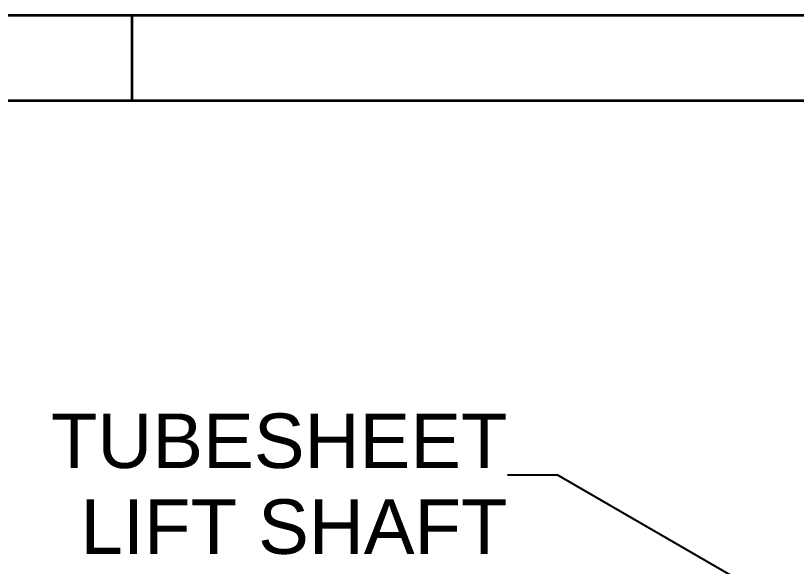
# Model space of a CAD drawing. Header units: inches. Extents: x 14 to 368, y 5 to 236.
# Drawn here: x 187.28 to 206.2, y 223.17 to 236.5 of the extents above; entities that cross this region are included whole.
import ezdxf

# ---------------------------------------------------------------- set-up
doc = ezdxf.new("R2010")
doc.units = ezdxf.units.IN
doc.header["$LTSCALE"] = 11
doc.header["$MEASUREMENT"] = 0
doc.layers.get('0').update_dxf_attribs({"lineweight": 25})
for name, color, linetype, lineweight in [('Border', 7, 'Continuous', 35), ('Sketch Geometry (ANSI)', 7, 'Continuous', 25), ('Symbol (ANSI)', 7, 'Continuous', 25)]:
    doc.layers.add(name, color=color, linetype=linetype, lineweight=lineweight)
doc.styles.add('Note Text (ANSI)', font='arial.ttf')

# ---------------------------------------------------------------- blocks, each defined once
blk = doc.blocks.new('Borders 22x34_D')
at = {"layer": 'Border'}
for p, q in [((33.5, 21.5), (1.25, 21.5)), ((17.2812, 21.5), (17.2812, 21.3125)), ((33.3125, 21.3125), (1.25, 21.3125))]:
    blk.add_line(p, q, dxfattribs=at)
blk = doc.blocks.new('UPPER HEAD ADN ELEMENT DETAIL')
at = {"layer": 'Sketch Geometry (ANSI)'}
for p in [(-0.56947, 0.31055), (-0.09945, 0.07081)]:
    blk.add_line(p, (-0.51469, 0.31055), dxfattribs=at)
at = {"layer": 'Symbol (ANSI)', "color": 7, "insert": (-0.56947, 0.30053), "char_height": 0.06, "attachment_point": 6, "line_spacing_factor": 0.944221, "style": 'Note Text (ANSI)'}
blk.add_mtext('\\fArial|b0|i0;{\\H0.0600;TUBESHEET\\P}\\fArial|b0|i0;{\\H0.0600;LIFT SHAFT}', dxfattribs=at)

msp = doc.modelspace()

# ---------------------------------------------------------------- block references
for name, p, xscale, yscale, zscale in [('Borders 22x34_D', (0, 0), 11, 11, 11), ('UPPER HEAD ADN ELEMENT DETAIL', (211.726736, 218.547713), 22, 22, 22)]:
    msp.add_blockref(name, p, dxfattribs=dict(xscale=xscale, yscale=yscale, zscale=zscale))

doc.saveas('drawing.dxf')
